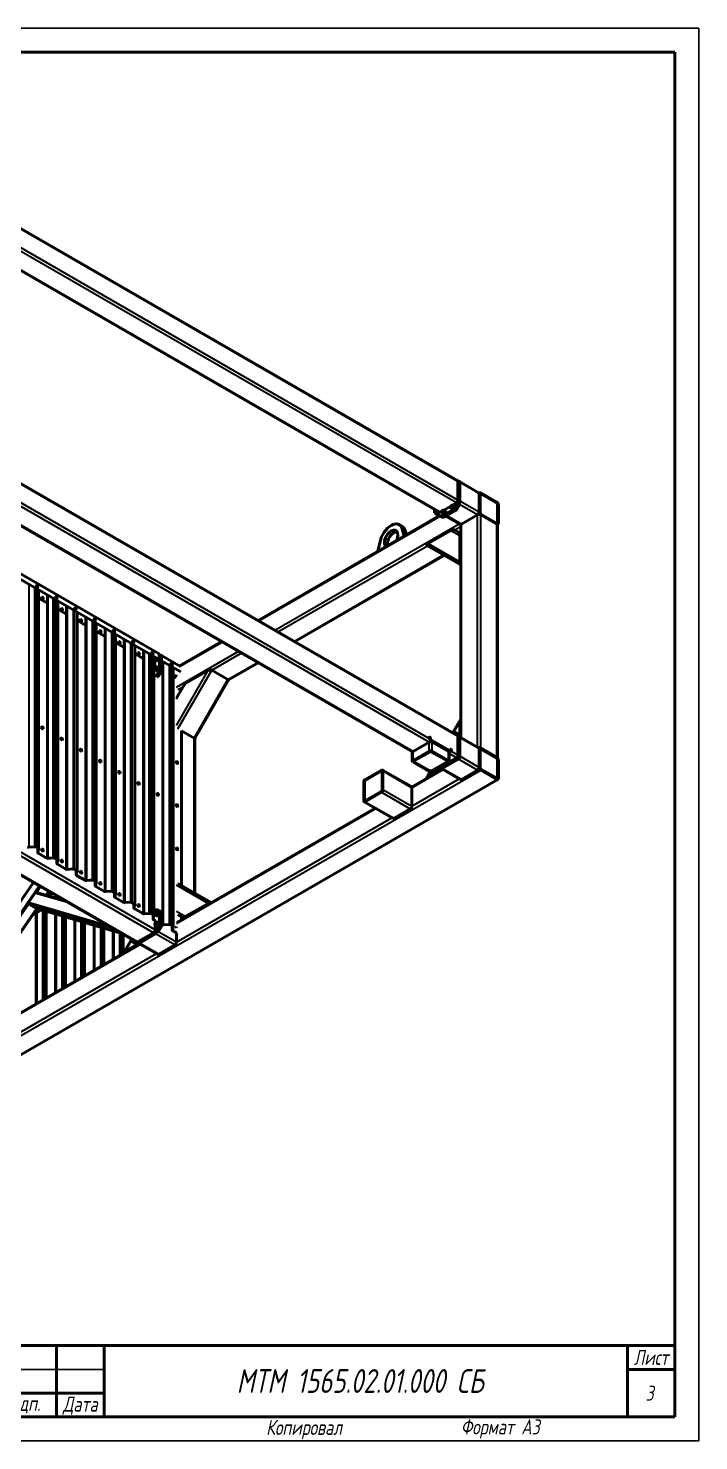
# Model space of a CAD drawing. Header units: millimetres. Extents: x 0 to 14700, y 0 to 10395.
# Drawn here: x 9768 to 14700, y 0 to 10395 of the extents above; entities that cross this region are included whole.
import ezdxf
from ezdxf.enums import TextEntityAlignment as Align

# ---------------------------------------------------------------- set-up
doc = ezdxf.new("R2010")
doc.units = ezdxf.units.MM
doc.header["$LTSCALE"] = 35
for name, color, linetype, lineweight in [('Видимые тонкие (ГОСТ)', 7, 'Continuous', 35), ('Видимый контур (ГОСТ)', 7, 'Continuous', 50), ('Заголовок (ГОСТ)', 7, 'Continuous', 50), ('Кромка (ГОСТ)', 7, 'Continuous', 50)]:
    doc.layers.add(name, color=color, linetype=linetype, lineweight=lineweight)
doc.styles.add('Альтернативный текст (ГОСТ)', font='arial.ttf', dxfattribs={"width": 0.8})
doc.styles.add('Стиль текста110', font='GOST Common Italic.ttf', dxfattribs={"width": 0.8})
doc.styles.add('Стиль текста112', font='GOST Common Italic.ttf', dxfattribs={"width": 0.8})
doc.styles.add('Стиль текста137', font='GOST Common Italic.ttf', dxfattribs={"width": 0.7})
doc.styles.add('Стиль текста139', font='GOST Common Italic.ttf', dxfattribs={"width": 0.7})

# ---------------------------------------------------------------- blocks, each defined once
blk = doc.blocks.new('Основные надписи ГОСТ - Форма 2A')
at = {"layer": 'Заголовок (ГОСТ)'}
for p, q in [((25, 144.9), (25, 159.9)), ((25, 159.9), (210, 159.9)), ((32, 159.9), (32, 145)), ((42, 159.9), (42, 145)), ((65, 160), (65, 145)), ((80, 159.9), (80, 145)), ((90, 159.9), (90, 145)), ((200, 159.9), (200, 145)), ((210, 144.9), (210, 159.9)), ((200, 154.9), (210, 154.9)), ((25, 149.9), (90, 149.9))]:
    blk.add_line(p, q, dxfattribs=at)
at = {"layer": 'Заголовок (ГОСТ)', "linetype": 'Continuous', "lineweight": 25}
blk.add_line((25, 154.9), (90, 154.9), dxfattribs=at)
at = {"layer": 'Заголовок (ГОСТ)', "char_height": 3.17, "style": 'Альтернативный текст (ГОСТ)'}
for s, insert, width, attachment_point in [('\\fGOST Common|b0|i1;{\\H3.1700;Лист}', (204.99, 157.4), 9.9449, 5), ('\\fGOST Common|b0|i1;{\\H3.1700;Лист}', (37.05, 147.45), 9.6962, 5), ('\\fGOST Common|b0|i1;{\\H3.1700;№ докум.}', (53.56, 146.99), 22.9748, 5), ('\\fGOST Common|b0|i1;{\\H3.1700;Подп.}', (72.53, 147.49), 14.9519, 5), ('\\fGOST Common|b0|i1;{\\H3.1700;Дата}', (85.01, 147.26), 10.0042, 5), ('\\fGOST Common|b0|i1;{\\H3.1700;Копировал}', (124.08, 144.27), 24.0178, 1)]:
    blk.add_mtext(s, dxfattribs=dict(at, insert=insert, width=width, attachment_point=attachment_point))
at = {"layer": 'Заголовок (ГОСТ)', "color": 7, "insert": (28.55, 147.41), "char_height": 3.17, "width": 6.7703, "attachment_point": 5, "style": 'Альтернативный текст (ГОСТ)'}
blk.add_mtext('\\fGOST Common|b0|i1;{\\H3.1700;Изм.}', dxfattribs=at)
at = {"layer": 'Заголовок (ГОСТ)', "style": 'Стиль текста137'}
for tag, p in [('Изм3', (28.52, 157.4)), ('Лист3', (37.01, 157.41)), ('Докум3', (53.51, 157.41)), ('Изм4', (28.51, 152.45)), ('Лист4', (37.01, 152.46)), ('Докум4', (53.51, 152.44))]:
    blk.add_attdef(tag, text='', height=2.89, dxfattribs=at).set_placement(p, align=Align.MIDDLE_CENTER)
at = {"layer": 'Заголовок (ГОСТ)'}
for tag, height, style, p in [('Подп3', 2.89, 'Стиль текста137', (65.01, 157.4)), ('Дата3', 2, 'Стиль текста139', (80.03, 157.4)), ('Подп4', 2.89, 'Стиль текста137', (65.01, 152.42)), ('Дата4', 2, 'Стиль текста139', (80.01, 152.45))]:
    blk.add_attdef(tag, text='', height=height, dxfattribs=dict(at, style=style)).set_placement(p, align=Align.MIDDLE_LEFT)
at = {"layer": 'Заголовок (ГОСТ)', "color": 7, "width": 0.8}
for tag, p, height, style in [('ОБОЗНАЧЕНИЕ_001', (117.87, 149.95), 5, 'Стиль текста110'), ('Номер_листа_001', (203.83, 148.31), 3.17, 'Стиль текста112')]:
    blk.add_attdef(tag, p, '', height=height, dxfattribs=dict(at, style=style))
blk = doc.blocks.new('Рамки ГОСТ_ граница 297x420')
at = {"layer": 'Кромка (ГОСТ)', "lineweight": 25}
for p, q in [((0, 297), (420, 297)), ((420, 297), (420, 0)), ((420, 0), (0, 0))]:
    blk.add_line(p, q, dxfattribs=at)
at = {"layer": 'Кромка (ГОСТ)'}
for p, q in [((415, 292), (20, 292)), ((415, 5), (415, 292)), ((20, 5), (415, 5))]:
    blk.add_line(p, q, dxfattribs=at)
at = {"layer": 'Кромка (ГОСТ)', "insert": (370, 4.5), "char_height": 3.17, "attachment_point": 1, "style": 'Альтернативный текст (ГОСТ)'}
blk.add_mtext('\\A1;\\fGOST Common|b0|i1;{\\H3.1700;Формат A3}', dxfattribs=at)

msp = doc.modelspace()

# ---------------------------------------------------------------- linework, layer by layer
at = {"layer": 'Видимые тонкие (ГОСТ)'}
for p, q in [((12929, 7060), (8361, 9697)), ((12917, 6903), (8357, 9536)), ((12929, 6923), (8361, 9560)), ((12799, 6834), (8263, 9453)), ((12929, 5182), (8361, 7819)), ((12929, 5045), (8361, 7682)), ((12717, 5141), (8555, 7544)), ((12598, 5072), (8488, 7445)), ((13084, 6970), (12943, 7052)), ((13090, 6967), (13096, 6970)), ((13073, 6813), (12939, 6890)), ((13084, 6833), (12943, 6914)), ((13213, 6901), (13214, 6901)), ((13219, 6891), (13220, 6892)), ((11463, 6034), (12799, 6805)), ((12954, 6745), (12845, 6808)), ((13073, 5104), (13073, 6813)), ((13096, 5099), (13096, 6813)), ((11581, 5965), (12938, 6748)), ((12540, 6700), (12519, 6712)), ((12877, 6700), (12943, 6662)), ((12904, 6703), (12949, 6729)), ((12954, 5173), (12954, 6745)), ((13214, 6751), (13220, 6754)), ((13214, 5030), (13214, 6745)), ((10731, 5789), (9317, 6606)), ((11604, 5952), (12704, 6587)), ((12709, 6603), (12943, 6468)), ((12949, 6591), (12949, 6592)), ((11723, 5883), (12823, 6519)), ((12949, 6465), (12949, 6464)), ((10690, 3739), (6122, 6376)), ((10701, 3759), (6141, 6392)), ((10571, 3671), (6003, 6308)), ((9771, 6303), (9771, 4368)), ((9814, 6278), (9814, 4372)), ((9823, 6273), (9823, 4370)), ((9841, 6263), (9841, 4360)), ((9904, 6227), (9904, 4288)), ((9912, 6222), (9912, 4287)), ((9956, 6197), (9956, 4290)), ((9965, 6192), (9965, 4288)), ((9982, 6181), (9982, 4278)), ((10045, 6145), (10045, 4207)), ((10054, 6140), (10054, 4205)), ((10097, 6115), (10097, 4208)), ((10106, 6110), (10106, 4207)), ((10124, 6100), (10124, 4196)), ((10187, 6063), (10187, 4125)), ((10195, 6058), (10195, 4123)), ((10238, 6034), (10238, 4127)), ((10247, 6028), (10247, 4125)), ((10265, 6018), (10265, 4115)), ((10328, 5982), (10328, 4043)), ((10337, 5977), (10337, 4042)), ((10380, 5952), (10380, 4045)), ((10389, 5947), (10389, 4043)), ((10407, 5936), (10407, 4033)), ((10469, 5900), (10469, 3962)), ((10478, 5895), (10478, 3960)), ((10521, 5870), (10521, 3964)), ((10530, 5865), (10530, 3962)), ((10548, 5855), (10548, 3952)), ((10886, 5701), (11193, 5878)), ((10611, 5818), (10611, 3880)), ((10620, 5813), (10620, 3878)), ((10663, 5789), (10663, 3882)), ((10672, 5783), (10672, 3880)), ((10689, 5773), (10689, 3870)), ((10748, 5778), (10747, 5779)), ((10889, 5698), (10749, 5779)), ((10752, 5737), (10752, 3798)), ((10761, 5732), (10761, 3797)), ((10857, 5547), (11312, 5809)), ((11118, 5672), (11334, 5796)), ((11237, 5603), (11453, 5728)), ((10804, 5707), (10804, 3800)), ((10813, 5702), (10813, 3798)), ((10831, 5691), (10831, 3788)), ((10857, 5264), (11091, 5669)), ((10869, 5239), (11118, 5672)), ((10857, 5458), (10923, 5572)), ((10869, 5528), (10906, 5549)), ((10987, 5170), (11237, 5603)), ((12943, 5294), (12896, 5213)), ((12949, 5288), (12949, 5287)), ((10987, 4033), (10987, 5170)), ((12717, 5076), (12717, 5141)), ((12739, 5076), (12739, 5141)), ((13084, 5092), (12943, 5174)), ((12598, 5007), (12598, 5072)), ((12603, 4997), (12603, 5004)), ((12852, 4997), (12852, 5004)), ((12858, 5007), (12858, 5072)), ((12917, 5025), (12863, 5057)), ((13073, 4935), (12932, 5017)), ((13084, 4955), (12943, 5037)), ((13090, 5089), (13096, 5092)), ((13213, 5023), (13214, 5023)), ((13219, 5013), (13220, 5014)), ((6498, 1126), (13096, 4935)), ((12366, 4929), (12372, 4925)), ((12377, 4929), (12589, 4806)), ((12589, 4806), (12819, 4939)), ((12729, 4923), (12709, 4888)), ((12718, 4887), (12717, 4885)), ((12722, 4929), (12722, 4930)), ((12734, 4929), (12734, 4930)), ((12799, 4957), (12796, 4958)), ((12954, 4867), (12813, 4948)), ((6617, 1058), (13214, 4867)), ((12241, 4850), (12243, 4850)), ((12247, 4860), (12248, 4859)), ((12377, 4792), (12589, 4669)), ((12589, 4669), (12938, 4871)), ((13214, 4873), (13220, 4876)), ((12241, 4713), (12247, 4710)), ((12247, 4703), (12459, 4581)), ((12366, 4772), (12578, 4650)), ((10857, 3806), (12324, 4653)), ((10857, 3669), (12443, 4585)), ((9837, 4361), (9837, 4330)), ((9841, 4342), (9841, 4325)), ((9843, 4356), (9843, 4355)), ((9964, 4288), (9964, 4288)), ((9979, 4279), (9979, 4248)), ((9982, 4278), (9982, 4278)), ((9984, 4274), (9984, 4272)), ((9982, 4260), (9982, 4243)), ((10120, 4198), (10120, 4166)), ((10124, 4179), (10124, 4161)), ((10126, 4193), (10126, 4191)), ((9806, 4107), (8900, 2796)), ((9847, 4083), (8941, 2773)), ((9859, 4076), (9830, 4035)), ((10261, 4116), (10261, 4085)), ((10265, 4097), (10265, 4080)), ((10267, 4111), (10267, 4110)), ((11091, 3954), (10857, 4089)), ((10349, 3793), (9770, 3962)), ((10063, 3959), (9817, 4030)), ((9916, 4044), (9896, 4016)), ((9939, 4030), (9908, 4012)), ((9949, 4024), (9922, 4008)), ((10007, 3991), (9998, 3986)), ((10018, 3980), (10018, 3985)), ((10026, 3978), (10026, 3980)), ((10403, 4035), (10403, 4003)), ((10406, 4015), (10406, 3998)), ((10409, 4030), (10409, 4028)), ((10544, 3953), (10544, 3922)), ((11098, 3950), (11097, 3951)), ((9771, 3950), (8953, 2766)), ((9828, 3917), (9023, 2753)), ((10392, 3769), (9771, 3950)), ((9861, 3907), (9803, 3874)), ((9824, 3215), (9824, 3882)), ((10448, 3736), (9828, 3917)), ((9833, 3220), (9833, 3887)), ((9876, 3245), (9876, 3903)), ((9885, 3250), (9885, 3900)), ((9902, 3260), (9902, 3895)), ((9965, 3297), (9965, 3877)), ((9975, 3302), (9975, 3874)), ((10018, 3327), (10018, 3862)), ((10026, 3332), (10026, 3859)), ((10044, 3342), (10044, 3854)), ((10548, 3934), (10548, 3916)), ((10550, 3948), (10550, 3946)), ((10671, 3880), (10671, 3880)), ((10686, 3871), (10686, 3840)), ((10689, 3870), (10689, 3869)), ((10689, 3852), (10689, 3835)), ((10691, 3866), (10691, 3864)), ((10923, 3857), (10857, 3895)), ((10987, 3887), (10987, 3888)), ((10107, 3378), (10107, 3836)), ((10116, 3384), (10116, 3833)), ((10158, 3408), (10158, 3820)), ((10167, 3413), (10167, 3818)), ((10186, 3424), (10186, 3813)), ((10249, 3460), (10249, 3794)), ((10258, 3466), (10258, 3791)), ((10301, 3491), (10301, 3779)), ((10309, 3495), (10309, 3776)), ((10327, 3506), (10327, 3771)), ((10390, 3542), (10390, 3753)), ((10399, 3547), (10399, 3750)), ((10857, 3669), (10723, 3746)), ((10827, 3790), (10827, 3758)), ((10831, 3770), (10831, 3753)), ((10833, 3785), (10833, 3783)), ((6628, 1365), (10592, 3653)), ((10442, 3572), (10442, 3738)), ((10451, 3577), (10451, 3735)), ((10468, 3587), (10468, 3724)), ((10528, 3683), (10481, 3602)), ((10727, 3581), (10585, 3662)), ((10846, 3649), (10704, 3731)), ((6628, 1228), (10711, 3585)), ((10490, 3601), (10489, 3599))]:
    msp.add_line(p, q, dxfattribs=at)
at = {"layer": 'Видимый контур (ГОСТ)'}
for p, q in [((12925, 7067), (8357, 9704)), ((12791, 6834), (8258, 9451)), ((12925, 5189), (8357, 7826)), ((12594, 5069), (8483, 7442)), ((12928, 7065), (12927, 7066)), ((12928, 7065), (12928, 7064)), ((12937, 7060), (12929, 7054)), ((12937, 7060), (12929, 7055)), ((12929, 6923), (12929, 7060)), ((12932, 7058), (12929, 7057)), ((12937, 6889), (12937, 7060)), ((12937, 7060), (12939, 7059)), ((12939, 7059), (12939, 6887)), ((13081, 6977), (12940, 7059)), ((12943, 6914), (12943, 7052)), ((13083, 6975), (13088, 6977)), ((13084, 6970), (13084, 6833)), ((13084, 6833), (13084, 6970)), ((13090, 6830), (13090, 6967)), ((13098, 6968), (13091, 6964)), ((13214, 6908), (13096, 6977)), ((13096, 6970), (13214, 6901)), ((13212, 6902), (13098, 6968)), ((12824, 6849), (12876, 6879)), ((12875, 6874), (12875, 6873)), ((12875, 6864), (12881, 6860)), ((12878, 6868), (12876, 6869)), ((12879, 6882), (12880, 6883)), ((12883, 6863), (12890, 6859)), ((12886, 6882), (12884, 6883)), ((12888, 6886), (12917, 6903)), ((12892, 6885), (12898, 6881)), ((12892, 6874), (12898, 6870)), ((12900, 6880), (12899, 6880)), ((12904, 6859), (12925, 6895)), ((12928, 6894), (12907, 6857)), ((12915, 6852), (12937, 6889)), ((12939, 6887), (12918, 6850)), ((12925, 6895), (12925, 6911)), ((12928, 6894), (12925, 6895)), ((12937, 6889), (12926, 6891)), ((12928, 6917), (12928, 6894)), ((12937, 6889), (12939, 6887)), ((13090, 6963), (13091, 6964)), ((13091, 6964), (13091, 6832)), ((13219, 6890), (13212, 6902)), ((13219, 6757), (13219, 6890)), ((13220, 6892), (13220, 6754)), ((13226, 6751), (13226, 6888)), ((11458, 6036), (12794, 6808)), ((12755, 6854), (12755, 6830)), ((12755, 6830), (12805, 6801)), ((12799, 6834), (12812, 6842)), ((12805, 6801), (12904, 6859)), ((12808, 6800), (12805, 6801)), ((12907, 6857), (12808, 6800)), ((12808, 6800), (12817, 6795)), ((12811, 6837), (12811, 6836)), ((12811, 6827), (12818, 6823)), ((12814, 6832), (12813, 6833)), ((12817, 6795), (12815, 6804)), ((12816, 6846), (12817, 6846)), ((12817, 6795), (12915, 6852)), ((12817, 6795), (12819, 6793)), ((12918, 6850), (12819, 6793)), ((12820, 6827), (12826, 6823)), ((12822, 6846), (12821, 6847)), ((12823, 6821), (12821, 6822)), ((12828, 6848), (12835, 6845)), ((12828, 6837), (12835, 6833)), ((12836, 6843), (12835, 6844)), ((12946, 6744), (12840, 6805)), ((12845, 6808), (12845, 6808)), ((12855, 6813), (12854, 6814)), ((12887, 6858), (12885, 6859)), ((12907, 6857), (12904, 6859)), ((12915, 6852), (12908, 6860)), ((12909, 6844), (12908, 6845)), ((12915, 6852), (12918, 6850)), ((12918, 6850), (12918, 6850)), ((12954, 6745), (13073, 6813)), ((12954, 6745), (13073, 6813)), ((13090, 6831), (13091, 6832)), ((13091, 6832), (13098, 6819)), ((13214, 6751), (13096, 6820)), ((13096, 6813), (13214, 6745)), ((13096, 6813), (13214, 6745)), ((13097, 6819), (13098, 6819)), ((13098, 6819), (13212, 6753)), ((13212, 6753), (13219, 6757)), ((12518, 6730), (12497, 6742)), ((12534, 6658), (12519, 6712)), ((12540, 6700), (12550, 6667)), ((12877, 6700), (12709, 6603)), ((12904, 6703), (12949, 6677)), ((12943, 6468), (12943, 6662)), ((12949, 5175), (12949, 6738)), ((12949, 6659), (12949, 6465)), ((13212, 6753), (13212, 6753)), ((13218, 6741), (13222, 6744)), ((13219, 5026), (13219, 6738)), ((10731, 5790), (9317, 6607)), ((10731, 5749), (9317, 6566)), ((10731, 5749), (9317, 6566)), ((12356, 6617), (12340, 6546)), ((12704, 6587), (12949, 6446)), ((12949, 6586), (12949, 6586)), ((12949, 6585), (12949, 6585)), ((11728, 5881), (12828, 6516)), ((10563, 3670), (5995, 6307)), ((9844, 6261), (9844, 4355)), ((9904, 6166), (9844, 6201)), ((9953, 6198), (9953, 4290)), ((9985, 6180), (9985, 4274)), ((10045, 6085), (9985, 6119)), ((10127, 6098), (10127, 4192)), ((10187, 6003), (10127, 6038)), ((10268, 6016), (10268, 4110)), ((10328, 5921), (10268, 5956)), ((10410, 5935), (10410, 4029)), ((10469, 5840), (10410, 5874)), ((10551, 5853), (10551, 3947)), ((10881, 5703), (11188, 5881)), ((10611, 5758), (10551, 5793)), ((10660, 5790), (10660, 3882)), ((10692, 5771), (10692, 3866)), ((10700, 5757), (10700, 5767)), ((10700, 5758), (10700, 5757)), ((10700, 5707), (10700, 5750)), ((10700, 5748), (10707, 5744)), ((10704, 5752), (10702, 5753)), ((10709, 5747), (10715, 5743)), ((10713, 5741), (10710, 5743)), ((10731, 5749), (10731, 5789)), ((10733, 5777), (10731, 5778)), ((10731, 5749), (10731, 5749)), ((10736, 5775), (10733, 5777)), ((10733, 5671), (10733, 5777)), ((10745, 5770), (10736, 5775)), ((10736, 5775), (10736, 5669)), ((10745, 5770), (10736, 5767)), ((10747, 5780), (10737, 5774)), ((10738, 5774), (10747, 5779)), ((10745, 5770), (10747, 5769)), ((10745, 5664), (10745, 5770)), ((10747, 5769), (10747, 5662)), ((10748, 5747), (10747, 5747)), ((10888, 5699), (10748, 5780)), ((10748, 5778), (10748, 5739)), ((10748, 5739), (10749, 5739)), ((10889, 5658), (10748, 5739)), ((10749, 5739), (10749, 5779)), ((10889, 5658), (10749, 5739)), ((11240, 5599), (11458, 5725)), ((10700, 5707), (10692, 5711)), ((10700, 5684), (10700, 5683)), ((10700, 5674), (10707, 5670)), ((10704, 5678), (10702, 5679)), ((10702, 5628), (10712, 5634)), ((10715, 5632), (10704, 5626)), ((10705, 5692), (10706, 5693)), ((10709, 5673), (10715, 5669)), ((10712, 5692), (10710, 5693)), ((10713, 5668), (10710, 5669)), ((10712, 5634), (10733, 5671)), ((10715, 5632), (10712, 5634)), ((10713, 5621), (10723, 5627)), ((10736, 5669), (10715, 5632)), ((10716, 5636), (10723, 5627)), ((10726, 5626), (10716, 5620)), ((10717, 5695), (10724, 5691)), ((10717, 5684), (10724, 5680)), ((10723, 5627), (10745, 5664)), ((10723, 5627), (10726, 5626)), ((10725, 5690), (10724, 5690)), ((10747, 5662), (10726, 5626)), ((10736, 5669), (10733, 5671)), ((10745, 5664), (10734, 5666)), ((10745, 5664), (10747, 5662)), ((10752, 5676), (10747, 5679)), ((10749, 5673), (10747, 5674)), ((10834, 5690), (10834, 3784)), ((10857, 5616), (10834, 5629)), ((11091, 5669), (10923, 5572)), ((11118, 5672), (11237, 5603)), ((10859, 5468), (10916, 5565)), ((10996, 5172), (11239, 5594)), ((12945, 5303), (12892, 5211)), ((10894, 5225), (10894, 4087)), ((10894, 5224), (10987, 5170)), ((12892, 5211), (12898, 5208)), ((12904, 5217), (12893, 5211)), ((12900, 5206), (12899, 5207)), ((12925, 5205), (12904, 5217)), ((12928, 5204), (12925, 5205)), ((12925, 5189), (12925, 5205)), ((12928, 5204), (12928, 5186)), ((12937, 5198), (12928, 5204)), ((12937, 5198), (12928, 5195)), ((12937, 5027), (12937, 5198)), ((12937, 5198), (12939, 5197)), ((12943, 5179), (12943, 5294)), ((12949, 5290), (12949, 5176)), ((10992, 4030), (10992, 5169)), ((12598, 5072), (12717, 5141)), ((12739, 5141), (12858, 5072)), ((12929, 5045), (12929, 5182)), ((12939, 5197), (12939, 5026)), ((13081, 5099), (12940, 5181)), ((12943, 5037), (12943, 5174)), ((13083, 5097), (13088, 5099)), ((13214, 5030), (13096, 5099)), ((13096, 5099), (13214, 5030)), ((12593, 5001), (12593, 5066)), ((12598, 5007), (12717, 5076)), ((12717, 4925), (12598, 4994)), ((12722, 5072), (12603, 5004)), ((12603, 4997), (12722, 4929)), ((12721, 5071), (12606, 5005)), ((12606, 5006), (12606, 5005)), ((12606, 5005), (12606, 4997)), ((12606, 4997), (12721, 4930)), ((12721, 5072), (12721, 5071)), ((12735, 5071), (12721, 5071)), ((12852, 5004), (12734, 5072)), ((12734, 4929), (12852, 4997)), ((12735, 5072), (12735, 5071)), ((12850, 5005), (12735, 5071)), ((12735, 4930), (12850, 4997)), ((12739, 5076), (12858, 5007)), ((12858, 4994), (12739, 4925)), ((12788, 4941), (12937, 5027)), ((12939, 5026), (12791, 4940)), ((12799, 4957), (12917, 5025)), ((12813, 4948), (12932, 5017)), ((12850, 5006), (12850, 5005)), ((12850, 4997), (12850, 5005)), ((12863, 5001), (12863, 5066)), ((12928, 5032), (12922, 5029)), ((12928, 5032), (12925, 5034)), ((12928, 5039), (12928, 5032)), ((12937, 5027), (12928, 5032)), ((12937, 5027), (12939, 5026)), ((13084, 5092), (13084, 4955)), ((13084, 4955), (13084, 5092)), ((13090, 4952), (13090, 5089)), ((13090, 5086), (13091, 5086)), ((13098, 5090), (13091, 5086)), ((13091, 5086), (13091, 4954)), ((13096, 5092), (13214, 5023)), ((13212, 5024), (13098, 5090)), ((13219, 5012), (13212, 5024)), ((13219, 4879), (13219, 5012)), ((13220, 5014), (13220, 4876)), ((13226, 4873), (13226, 5010)), ((12247, 4867), (12366, 4935)), ((12366, 4929), (12247, 4860)), ((12364, 4927), (12249, 4861)), ((12371, 4923), (12364, 4927)), ((12372, 4922), (12371, 4923)), ((12371, 4790), (12371, 4923)), ((12372, 4788), (12372, 4925)), ((12374, 4936), (12586, 4814)), ((12377, 4929), (12377, 4792)), ((12588, 4811), (12815, 4942)), ((12725, 4923), (12702, 4882)), ((12709, 4888), (12808, 4946)), ((12814, 4942), (12715, 4885)), ((12721, 4930), (12735, 4930)), ((12779, 4946), (12777, 4948)), ((12794, 4955), (12779, 4946)), ((12779, 4946), (12788, 4941)), ((12788, 4941), (12787, 4951)), ((12788, 4941), (12791, 4940)), ((12946, 4866), (12805, 4948)), ((12954, 4867), (13073, 4935)), ((13090, 4953), (13091, 4954)), ((13091, 4954), (13098, 4941)), ((13214, 4873), (13096, 4942)), ((13096, 4935), (13214, 4867)), ((13097, 4941), (13098, 4941)), ((13098, 4941), (13212, 4875)), ((6625, 1057), (13222, 4866)), ((12236, 4710), (12236, 4847)), ((12241, 4850), (12241, 4713)), ((12249, 4861), (12242, 4848)), ((12242, 4848), (12242, 4716)), ((12364, 4778), (12371, 4790)), ((12372, 4790), (12371, 4790)), ((12589, 4806), (12589, 4669)), ((13212, 4875), (13219, 4879)), ((13212, 4875), (13212, 4875)), ((12239, 4703), (12451, 4580)), ((12242, 4716), (12249, 4712)), ((12247, 4710), (12366, 4779)), ((12366, 4772), (12247, 4703)), ((12249, 4712), (12364, 4778)), ((12250, 4712), (12249, 4712)), ((12364, 4778), (12364, 4778)), ((10861, 3814), (12320, 4656)), ((12578, 4650), (12459, 4581)), ((9814, 4372), (9771, 4368)), ((9771, 4368), (9814, 4371)), ((9823, 4370), (9840, 4360)), ((9841, 4360), (9823, 4370)), ((9837, 4361), (9837, 4329)), ((9843, 4355), (9837, 4330)), ((9838, 4330), (9844, 4355)), ((9840, 4324), (9903, 4288)), ((9904, 4288), (9841, 4325)), ((9955, 4290), (9912, 4287)), ((9912, 4286), (9955, 4289)), ((9953, 4290), (9956, 4290)), ((9953, 4290), (9953, 4290)), ((9956, 4290), (9953, 4290)), ((9963, 4288), (9981, 4277)), ((9964, 4288), (9982, 4278)), ((9982, 4278), (9964, 4288)), ((9982, 4278), (9965, 4288)), ((9979, 4279), (9979, 4247)), ((9985, 4273), (9979, 4248)), ((9979, 4248), (9985, 4273)), ((9984, 4275), (9984, 4271)), ((9984, 4272), (9984, 4271)), ((9984, 4271), (9985, 4272)), ((9984, 4271), (9984, 4271)), ((9982, 4243), (10045, 4206)), ((10045, 4207), (9982, 4243)), ((10054, 4205), (10097, 4208)), ((10097, 4208), (10054, 4205)), ((10105, 4206), (10123, 4196)), ((10124, 4196), (10106, 4207)), ((10120, 4198), (10120, 4166)), ((10126, 4191), (10120, 4166)), ((10121, 4166), (10127, 4191)), ((10123, 4161), (10186, 4125)), ((10187, 4125), (10124, 4161)), ((9805, 4108), (8899, 2797)), ((10238, 4127), (10195, 4123)), ((10195, 4123), (10238, 4126)), ((10247, 4125), (10265, 4115)), ((10265, 4115), (10247, 4125)), ((10261, 4116), (10261, 4084)), ((10267, 4110), (10261, 4085)), ((10262, 4085), (10268, 4110)), ((10328, 4043), (10265, 4080)), ((10265, 4079), (10328, 4043)), ((11114, 3960), (10869, 4101)), ((9817, 4030), (9770, 3962)), ((10033, 3976), (9829, 4035)), ((9919, 4042), (9900, 4014)), ((9976, 4009), (9957, 3998)), ((9962, 3997), (9980, 4007)), ((10002, 3985), (10010, 3989)), ((10337, 4041), (10380, 4045)), ((10380, 4045), (10337, 4042)), ((10388, 4043), (10406, 4033)), ((10407, 4033), (10389, 4043)), ((10403, 4035), (10403, 4002)), ((10409, 4028), (10403, 4003)), ((10404, 4003), (10410, 4028)), ((10406, 3998), (10469, 3961)), ((10469, 3962), (10406, 3998)), ((10521, 3964), (10478, 3960)), ((10478, 3960), (10521, 3963)), ((10548, 3952), (10530, 3962)), ((10530, 3961), (10547, 3951)), ((10544, 3953), (10544, 3921)), ((10923, 3857), (11091, 3954)), ((11097, 3951), (10929, 3854)), ((9832, 3916), (9032, 2758)), ((9771, 3950), (9828, 3917)), ((9799, 3867), (9866, 3906)), ((10449, 3736), (9830, 3916)), ((9899, 3258), (9899, 3896)), ((10041, 3340), (10041, 3855)), ((10550, 3946), (10544, 3922)), ((10545, 3921), (10551, 3946)), ((10547, 3916), (10610, 3880)), ((10611, 3880), (10548, 3916)), ((10662, 3881), (10620, 3878)), ((10620, 3878), (10662, 3881)), ((10663, 3882), (10660, 3882)), ((10660, 3882), (10660, 3881)), ((10660, 3881), (10663, 3881)), ((10670, 3879), (10688, 3869)), ((10689, 3869), (10671, 3880)), ((10671, 3880), (10689, 3870)), ((10689, 3870), (10672, 3880)), ((10686, 3871), (10686, 3839)), ((10686, 3840), (10692, 3865)), ((10692, 3865), (10686, 3840)), ((10691, 3867), (10691, 3863)), ((10691, 3863), (10692, 3864)), ((10691, 3864), (10691, 3863)), ((10691, 3863), (10691, 3863)), ((10700, 3880), (10700, 3879)), ((10700, 3870), (10707, 3866)), ((10712, 3911), (10702, 3905)), ((10704, 3874), (10702, 3875)), ((10705, 3888), (10706, 3888)), ((10709, 3869), (10715, 3865)), ((10712, 3888), (10710, 3889)), ((10713, 3863), (10710, 3865)), ((10733, 3899), (10712, 3911)), ((10717, 3891), (10724, 3887)), ((10717, 3879), (10724, 3876)), ((10725, 3885), (10724, 3886)), ((10736, 3897), (10733, 3899)), ((10733, 3793), (10733, 3899)), ((10745, 3892), (10736, 3897)), ((10736, 3897), (10736, 3791)), ((10745, 3892), (10736, 3889)), ((10745, 3892), (10747, 3891)), ((10745, 3786), (10745, 3892)), ((10747, 3891), (10747, 3784)), ((10749, 3868), (10747, 3869)), ((10914, 3844), (10869, 3870)), ((10894, 3856), (10894, 3833)), ((10992, 3889), (10992, 3890)), ((10993, 3891), (10993, 3890)), ((10182, 3422), (10182, 3813)), ((10324, 3504), (10324, 3772)), ((10561, 3655), (10723, 3749)), ((10726, 3748), (10563, 3654)), ((10702, 3828), (10689, 3835)), ((10689, 3835), (10701, 3827)), ((10715, 3754), (10694, 3743)), ((10698, 3748), (10712, 3756)), ((10700, 3806), (10700, 3805)), ((10700, 3796), (10707, 3792)), ((10701, 3810), (10701, 3827)), ((10701, 3759), (10701, 3796)), ((10704, 3800), (10702, 3801)), ((10705, 3814), (10706, 3815)), ((10709, 3795), (10715, 3791)), ((10712, 3814), (10710, 3815)), ((10713, 3790), (10710, 3791)), ((10712, 3756), (10733, 3793)), ((10715, 3754), (10712, 3756)), ((10736, 3791), (10715, 3754)), ((10716, 3758), (10723, 3749)), ((10717, 3817), (10724, 3813)), ((10717, 3806), (10724, 3802)), ((10723, 3749), (10745, 3786)), ((10723, 3749), (10726, 3748)), ((10725, 3812), (10724, 3812)), ((10747, 3784), (10726, 3748)), ((10736, 3791), (10733, 3793)), ((10745, 3786), (10734, 3788)), ((10745, 3786), (10747, 3784)), ((10752, 3798), (10747, 3801)), ((10747, 3801), (10752, 3798)), ((10749, 3795), (10747, 3796)), ((10804, 3800), (10761, 3797)), ((10761, 3796), (10804, 3800)), ((10831, 3788), (10813, 3798)), ((10813, 3798), (10830, 3788)), ((10827, 3790), (10827, 3757)), ((10833, 3783), (10827, 3758)), ((10828, 3758), (10834, 3783)), ((10830, 3753), (10857, 3737)), ((10857, 3738), (10831, 3753)), ((6627, 1370), (10587, 3656)), ((10465, 3585), (10465, 3726)), ((10528, 3689), (10474, 3596)), ((10481, 3602), (10581, 3660)), ((10586, 3656), (10487, 3599)), ((10528, 3690), (10528, 3674)), ((10528, 3674), (10549, 3662)), ((10549, 3662), (10563, 3670)), ((10552, 3660), (10549, 3662)), ((10567, 3669), (10552, 3660)), ((10552, 3660), (10561, 3655)), ((10559, 3665), (10561, 3655)), ((10561, 3655), (10563, 3654)), ((10571, 3671), (10690, 3739)), ((10719, 3580), (10577, 3662)), ((10585, 3662), (10704, 3731)), ((10727, 3581), (10846, 3649)), ((10857, 3669), (10857, 3737))]:
    msp.add_line(p, q, dxfattribs=at)
for centre, major_axis, ratio, start_param, end_param in [((12917, 7053), (8, 13.9), 0.57735, 5.497787, 6.283185), ((12932, 7045), (8, 13.9), 0.57735, 0.379209, 0.785398), ((12932, 7045), (8, 13.9), 0.57735, 5.497787, 6.519225), ((13073, 6963), (8, 13.9), 0.57735, 5.497787, 6.283185), ((13096, 6963), (-8, 13.9), 0.57735, 5.497787, 7.068583), ((13096, 6963), (-4, 6.93), 0.57735, 5.497787, 7.068583), ((12882, 6875), (-5.4, -9.35), 0.57735, 5.248692, 10.459272), ((12880, 6876), (-4, -6.93), 0.57735, 5.497787, 10.210176), ((12882, 6875), (-4, -6.93), 0.57735, 6.280368, 9.427596), ((12891, 6870), (6.3, 11), 0.57735, 2.999996, 6.072872), ((12893, 6869), (6.3, 11), 0.57735, 3.141593, 6.283185), ((12917, 6916), (8, 13.9), 0.57735, 3.926991, 5.497787), ((12932, 6908), (8, 13.9), 0.57735, 4.685032, 5.497787), ((13214, 6895), (-8, 13.9), 0.57735, 3.926991, 5.497787), ((13214, 6895), (4, -6.93), 0.57735, 0.785398, 2.356194), ((12437, 6638), (60, 104), 0.57735, 5.772195, 8.364972), ((12799, 6848), (-8, -13.9), 0.57735, 0, 0.785398), ((12818, 6839), (-5.4, -9.35), 0.57735, 5.248692, 10.459272), ((12817, 6840), (-4, -6.93), 0.57735, 5.497787, 10.210176), ((12818, 6839), (-4, -6.93), 0.57735, 6.280368, 9.427596), ((12827, 6833), (6.3, 11), 0.57735, 2.999996, 6.072872), ((12830, 6832), (6.3, 11), 0.57735, 3.141593, 6.283185), ((13073, 6826), (8, 13.9), 0.57735, 3.926991, 5.497787), ((13084, 6807), (16, 0), 0.57735, 0.785398, 2.356194), ((13096, 6826), (8, -13.9), 0.57735, 3.926991, 5.497787), ((13096, 6826), (-4, 6.93), 0.57735, 0.785398, 2.356194), ((12437, 6638), (-35, -60.6), 0.57735, 1.669617, 6.184365), ((12458, 6626), (35, 60.6), 0.57735, 0.307887, 2.562988), ((12458, 6626), (60, 104), 0.57735, 5.772195, 6.283185), ((12888, 6693), (-19.4, -5.2), 0.517638, 3.619251, 5.190047), ((12954, 6655), (5.2, -19.4), 0.517638, 3.091013, 4.234731), ((12954, 6758), (-8, -13.9), 0.57735, 0, 0.785398), ((12965, 6738), (-16, 0), 0.57735, 5.497787, 6.283185), ((12954, 6655), (2.6, -9.71), 0.517638, 3.640228, 4.234731), ((13214, 6758), (4, -6.93), 0.57735, 5.497787, 7.068583), ((13214, 6758), (8, -13.9), 0.57735, 5.497787, 7.068583), ((13203, 6738), (16, 0), 0.57735, 0, 0.785398), ((12720, 6596), (19.4, 5.2), 0.517638, 2.048455, 3.619251), ((12954, 6461), (-5.2, 19.4), 0.517638, 1.093138, 2.236856), ((12954, 6461), (-2.6, 9.71), 0.517638, 1.093138, 1.687641), ((10708, 5759), (-5.4, -9.35), 0.57735, 5.248692, 8.16678), ((10705, 5760), (-3.33, -5.77), 0.57735, 4.19051, 8.375861), ((10706, 5760), (-4, -6.93), 0.57735, 5.497787, 8.282392), ((10708, 5759), (-4, -6.93), 0.57735, 6.280368, 8.28239), ((10717, 5753), (-6.3, -11), 0.57735, 6.141589, 8.119821), ((10719, 5752), (-6.3, -11), 0.57735, 0, 1.836636), ((10730, 5789), (0.85, 1.47), 0.57735, 5.497787, 6.283185), ((10747, 5778), (1.35, 2.34), 0.57735, 5.497787, 7.068583), ((10747, 5778), (1, 1.73), 0.57735, 5.497787, 7.068583), ((10708, 5685), (-5.4, -9.35), 0.57735, 5.248692, 10.459272), ((10706, 5686), (-4, -6.93), 0.57735, 5.497787, 10.210176), ((10708, 5685), (-4, -6.93), 0.57735, 6.280368, 9.427596), ((10717, 5680), (6.3, 11), 0.57735, 2.999996, 6.072872), ((10719, 5679), (6.3, 11), 0.57735, 3.141593, 6.283185), ((10862, 5629), (-4.13, 7.15), 0.57735, 0.188282, 1.382515), ((11102, 5662), (-19.4, -5.2), 0.517638, 3.619251, 5.190047), ((10934, 5565), (19.4, 5.2), 0.517638, 2.048455, 2.663934), ((11221, 5594), (-19.4, -5.2), 0.517638, 2.663934, 3.619251), ((12954, 5287), (5.2, -19.4), 0.517638, 3.091013, 4.234731), ((12891, 5196), (6.3, 11), 0.57735, 5.774813, 6.072872), ((12893, 5195), (6.3, 11), 0.57735, 5.774813, 6.283185), ((12954, 5287), (2.6, -9.71), 0.517638, 3.640228, 4.234731), ((10987, 5188), (5.2, -19.4), 0.517638, 5.805527, 6.760844), ((12715, 5169), (-4.25, 7.36), 0.57735, 3.869773, 5.555005), ((12728, 5135), (16, 0), 0.57735, 0.785398, 2.356194), ((12917, 5175), (8, 13.9), 0.57735, 5.497787, 6.283185), ((12932, 5167), (8, 13.9), 0.57735, 5.497787, 6.310543), ((13084, 5092), (16, 0), 0.57735, 0.785398, 1.929116), ((13073, 5086), (8, 13.9), 0.57735, 5.497787, 6.283185), ((13096, 5086), (-8, 13.9), 0.57735, 5.497787, 7.068583), ((13096, 5086), (-4, 6.93), 0.57735, 5.497787, 7.068583), ((12609, 5066), (-16, 0), 0.57735, 5.497787, 6.283185), ((12609, 5001), (-16, 0), 0.57735, 5.497787, 7.068583), ((12609, 5001), (-8, 0), 0.57735, 5.497787, 7.068583), ((12728, 5069), (16, 0), 0.57735, 0.785398, 2.356194), ((12728, 5069), (-8, 0), 0.57735, 3.926991, 5.497787), ((12847, 5001), (8, 0), 0.57735, 5.497787, 7.068583), ((12847, 5066), (16, 0), 0.57735, 0, 0.785398), ((12847, 5001), (16, 0), 0.57735, 5.497787, 7.068583), ((12871, 5079), (-4.25, 7.36), 0.57735, 3.869773, 5.555005), ((12917, 5038), (8, 13.9), 0.57735, 3.926991, 5.497787), ((12932, 5030), (8, 13.9), 0.57735, 3.926991, 5.497787), ((13214, 5017), (-8, 13.9), 0.57735, 3.926991, 5.497787), ((13214, 5017), (4, -6.93), 0.57735, 0.785398, 2.356194), ((12366, 4922), (8, 13.9), 0.57735, 5.497787, 7.068583), ((12366, 4922), (4, 6.93), 0.57735, 5.497787, 7.068583), ((12720, 4882), (-19.4, -5.2), 0.517638, 5.190047, 6.333765), ((12728, 4932), (-16, 0), 0.57735, 0.785398, 2.356194), ((12728, 4932), (8, 0), 0.57735, 3.926991, 5.497787), ((12799, 4970), (-8, -13.9), 0.57735, 0.062664, 0.785398), ((12813, 4961), (-8, -13.9), 0.57735, 6.255828, 7.068583), ((13073, 4948), (8, 13.9), 0.57735, 3.926991, 5.497787), ((13096, 4948), (8, -13.9), 0.57735, 3.926991, 5.497787), ((13096, 4948), (-4, 6.93), 0.57735, 0.785398, 2.356194), ((12247, 4854), (8, 13.9), 0.57735, 0.785398, 2.356194), ((12247, 4854), (-4, -6.93), 0.57735, 3.926991, 5.497787), ((12366, 4785), (-8, -13.9), 0.57735, 0.785398, 2.356194), ((12366, 4785), (4, 6.93), 0.57735, 3.926991, 5.497787), ((12578, 4800), (8, 13.9), 0.57735, 5.497787, 6.283185), ((12720, 4882), (-9.71, -2.6), 0.517638, 5.190047, 5.78455), ((12954, 4880), (-8, -13.9), 0.57735, 0, 0.785398), ((13214, 4880), (4, -6.93), 0.57735, 5.497787, 7.068583), ((13214, 4880), (8, -13.9), 0.57735, 5.497787, 7.068583), ((12247, 4716), (-8, -13.9), 0.57735, 5.497787, 7.068583), ((12247, 4716), (-4, -6.93), 0.57735, 5.497787, 7.068583), ((12459, 4594), (-8, -13.9), 0.57735, 0, 0.785398), ((12578, 4663), (-8, -13.9), 0.57735, 0.785398, 2.356194), ((9770, 4374), (11, 0), 0.57735, 3.926991, 4.850574), ((9770, 4374), (-10.3, 0), 0.57735, 0.785398, 1.708981), ((9816, 4366), (10, 0), 0.57735, 0.785398, 1.708981), ((9816, 4366), (-10.7, 0), 0.57735, 3.926991, 4.850574), ((9848, 4329), (-11, 0), 0.57735, 6.144971, 7.068583), ((9848, 4329), (-10.3, 0), 0.57735, 6.144971, 7.068583), ((9833, 4355), (10, 0), 0.57735, 6.144971, 7.068583), ((9833, 4355), (10.7, 0), 0.57735, 6.144971, 7.068583), ((9911, 4293), (11, 0), 0.57735, 3.926991, 4.838051), ((9911, 4293), (-10.3, 0), 0.57735, 0.785398, 1.696458), ((9956, 4284), (10, 0), 0.57735, 0.785398, 1.696458), ((9956, 4284), (-10.7, 0), 0.57735, 3.926991, 4.838051), ((9957, 4284), (10, 0), 0.57735, 0.785398, 1.708983), ((9957, 4284), (-10.7, 0), 0.57735, 3.926991, 4.850575), ((9974, 4273), (10, 0), 0.57735, 6.132711, 7.068583), ((9975, 4274), (10, 0), 0.57735, 6.144999, 7.068583), ((9975, 4274), (10.7, 0), 0.57735, 6.144999, 7.068583), ((9974, 4273), (10.7, 0), 0.57735, 6.132711, 7.068583), ((9990, 4247), (-11, 0), 0.57735, 6.144999, 7.068583), ((9990, 4247), (-10.3, 0), 0.57735, 6.144999, 7.068583), ((10052, 4211), (-10.3, 0), 0.57735, 0.785398, 1.708983), ((10052, 4211), (11, 0), 0.57735, 3.926991, 4.850575), ((10098, 4202), (-10.7, 0), 0.57735, 3.926991, 4.850575), ((10098, 4202), (10, 0), 0.57735, 0.785398, 1.708983), ((10131, 4166), (-11, 0), 0.57735, 6.144999, 7.068583), ((10131, 4166), (-10.3, 0), 0.57735, 6.144999, 7.068583), ((10116, 4192), (10, 0), 0.57735, 6.144999, 7.068583), ((10116, 4192), (10.7, 0), 0.57735, 6.144999, 7.068583), ((10194, 4129), (11, 0), 0.57735, 3.926991, 4.850575), ((10194, 4129), (-10.3, 0), 0.57735, 0.785398, 1.708983), ((10240, 4121), (10, 0), 0.57735, 0.785398, 1.708983), ((10240, 4121), (-10.7, 0), 0.57735, 3.926991, 4.850575), ((10272, 4084), (-11, 0), 0.57735, 6.144999, 7.068583), ((10272, 4084), (-10.3, 0), 0.57735, 6.144999, 7.068583), ((10258, 4110), (10, 0), 0.57735, 6.144999, 7.068583), ((10258, 4110), (10.7, 0), 0.57735, 6.144999, 7.068583), ((9777, 3958), (-6.96, -7.72), 0.778887, 4.876649, 6.447445), ((9824, 4026), (6.96, 7.72), 0.778887, 0.359341, 1.735056), ((10335, 4048), (11, 0), 0.57735, 3.926991, 4.850575), ((10335, 4048), (-10.3, 0), 0.57735, 0.785398, 1.708983), ((10381, 4039), (10, 0), 0.57735, 0.785398, 1.708983), ((10381, 4039), (-10.7, 0), 0.57735, 3.926991, 4.850575), ((10414, 4002), (-11, 0), 0.57735, 6.144999, 7.068583), ((10414, 4002), (-10.3, 0), 0.57735, 6.144999, 7.068583), ((10399, 4029), (10, 0), 0.57735, 6.144999, 7.068583), ((10399, 4029), (10.7, 0), 0.57735, 6.144999, 7.068583), ((10477, 3966), (-10.3, 0), 0.57735, 0.785398, 1.708982), ((10477, 3966), (11, 0), 0.57735, 3.926991, 4.850574), ((10523, 3957), (-10.7, 0), 0.57735, 3.926991, 4.850574), ((10523, 3957), (10, 0), 0.57735, 0.785398, 1.708982), ((10540, 3947), (10, 0), 0.57735, 6.144988, 7.068583), ((10540, 3947), (10.7, 0), 0.57735, 6.144988, 7.068583), ((11102, 3948), (19.4, 5.2), 0.517638, 0.904737, 2.048455), ((11102, 3948), (9.71, 2.6), 0.517638, 1.453952, 2.048455), ((9834, 3926), (-6.96, -7.72), 0.778887, 0.16426, 0.359341), ((10555, 3921), (-11, 0), 0.57735, 6.144988, 7.068583), ((10555, 3921), (-10.3, 0), 0.57735, 6.144988, 7.068583), ((10618, 3884), (11, 0), 0.57735, 3.926991, 4.838069), ((10618, 3884), (-10.3, 0), 0.57735, 0.785398, 1.696476), ((10663, 3875), (-10.7, 0), 0.57735, 3.926991, 4.838069), ((10663, 3875), (10, 0), 0.57735, 0.785398, 1.696476), ((10664, 3876), (-10.7, 0), 0.57735, 3.926991, 4.850575), ((10664, 3876), (10, 0), 0.57735, 0.785398, 1.708983), ((10681, 3865), (10, 0), 0.57735, 6.132729, 7.068583), ((10682, 3866), (10.7, 0), 0.57735, 6.144999, 7.068583), ((10682, 3866), (10, 0), 0.57735, 6.144999, 7.068583), ((10681, 3865), (10.7, 0), 0.57735, 6.132729, 7.068583), ((10708, 3881), (-5.4, -9.35), 0.57735, 5.248692, 10.459272), ((10706, 3882), (-4, -6.93), 0.57735, 5.497787, 10.210176), ((10708, 3881), (-4, -6.93), 0.57735, 6.280368, 9.427596), ((10717, 3876), (6.3, 11), 0.57735, 2.999996, 6.072872), ((10719, 3874), (6.3, 11), 0.57735, 3.141593, 6.283185), ((10934, 3851), (-19.4, -5.2), 0.517638, 5.190047, 6.333765), ((10934, 3851), (-9.71, -2.6), 0.517638, 5.190047, 5.78455), ((10697, 3839), (-11, 0), 0.57735, 6.144999, 7.068583), ((10697, 3839), (-10.3, 0), 0.57735, 6.144999, 7.068583), ((10690, 3752), (8, 13.9), 0.57735, 3.926991, 5.497787), ((10708, 3807), (-5.4, -9.35), 0.57735, 5.248692, 10.459272), ((10706, 3808), (-4, -6.93), 0.57735, 5.497787, 10.210176), ((10708, 3807), (-4, -6.93), 0.57735, 6.280368, 9.427596), ((10717, 3802), (6.3, 11), 0.57735, 2.999996, 6.072872), ((10719, 3801), (6.3, 11), 0.57735, 3.141593, 6.283185), ((10760, 3803), (-10.3, 0), 0.57735, 0.785398, 1.708983), ((10760, 3803), (11, 0), 0.57735, 3.926991, 4.850575), ((10806, 3794), (-10.7, 0), 0.57735, 3.926991, 4.850575), ((10806, 3794), (10, 0), 0.57735, 0.785398, 1.708983), ((10838, 3757), (-10.3, 0), 0.57735, 6.144999, 7.068583), ((10838, 3757), (-11, 0), 0.57735, 6.144999, 7.068583), ((10823, 3784), (10, 0), 0.57735, 6.144999, 7.068583), ((10823, 3784), (10.7, 0), 0.57735, 6.144999, 7.068583), ((10862, 3776), (-4.13, 7.15), 0.57735, 0.188282, 1.382515), ((10571, 3684), (-8, -13.9), 0.57735, 0, 0.785398), ((10585, 3675), (-8, -13.9), 0.57735, 6.255828, 7.068583), ((10704, 3744), (8, 13.9), 0.57735, 3.926991, 4.739746), ((10846, 3662), (8, 13.9), 0.57735, 3.926991, 5.497787), ((10493, 3596), (-19.4, -5.2), 0.517638, 5.190047, 6.333765), ((10493, 3596), (-9.71, -2.6), 0.517638, 5.190047, 5.78455), ((10727, 3594), (-8, -13.9), 0.57735, 0, 0.785398)]:
    msp.add_ellipse(centre, major_axis=major_axis, ratio=ratio, start_param=start_param, end_param=end_param, dxfattribs=at)
for centre, major_axis in [((12879, 6877), (-3.33, -5.77)), ((12816, 6840), (-3.33, -5.77)), ((9832, 6285), (4.13, -7.15)), ((9872, 6201), (-4.13, 7.15)), ((9974, 6203), (4.13, -7.15)), ((10014, 6119), (-4.13, 7.15)), ((10115, 6122), (4.13, -7.15)), ((10155, 6038), (-4.13, 7.15)), ((10256, 6040), (4.13, -7.15)), ((10297, 5956), (-4.13, 7.15)), ((10398, 5958), (4.13, -7.15)), ((10438, 5874), (-4.13, 7.15)), ((10539, 5877), (4.13, -7.15)), ((10579, 5793), (-4.13, 7.15)), ((10681, 5795), (4.13, -7.15)), ((10822, 5713), (4.13, -7.15)), ((10705, 5687), (-3.33, -5.77)), ((9872, 5246), (4.13, -7.15)), ((10014, 5164), (4.13, -7.15)), ((12721, 5172), (-4.25, 7.36)), ((10155, 5082), (4.13, -7.15)), ((10297, 5001), (4.13, -7.15)), ((10862, 4992), (-4.13, 7.15)), ((12876, 5082), (-4.25, 7.36)), ((10438, 4919), (4.13, -7.15)), ((10579, 4837), (4.13, -7.15)), ((10721, 4756), (4.13, -7.15)), ((10862, 4674), (4.13, -7.15)), ((9872, 4347), (-4.13, 7.15)), ((10014, 4266), (-4.13, 7.15)), ((10862, 4356), (-4.13, 7.15)), ((10155, 4184), (-4.13, 7.15)), ((10297, 4102), (-4.13, 7.15)), ((10438, 4021), (-4.13, 7.15)), ((10579, 3939), (-4.13, 7.15)), ((10705, 3882), (-3.33, -5.77)), ((10705, 3809), (-3.33, -5.77))]:
    msp.add_ellipse(centre, major_axis=major_axis, ratio=0.57735, dxfattribs=at)
for points, weights in [([(12875, 6864), (12873, 6870), (12875, 6875)], [1, 1.14889397132, 1.01117724397]), ([(12883, 6863), (12877, 6865), (12875, 6864)], [1, 1.15470053838, 1]), ([(12879, 6882), (12881, 6884), (12883, 6886)], [1.07219911382, 1.05738922576, 1]), ([(12883, 6886), (12886, 6886), (12892, 6885)], [1, 1.15470053838, 1]), ([(12892, 6874), (12886, 6869), (12883, 6863)], [1, 1.15470053838, 1]), ([(12890, 6859), (12896, 6864), (12898, 6870)], [1, 1.15470053838, 1]), ([(12892, 6885), (12890, 6880), (12892, 6874)], [1, 1.15470053838, 1]), ([(12898, 6870), (12900, 6875), (12898, 6881)], [1, 1.15470053838, 1]), ([(12811, 6827), (12810, 6834), (12811, 6838)], [1, 1.14889397132, 1.01117724397]), ([(12820, 6827), (12814, 6828), (12811, 6827)], [1, 1.15470053838, 1]), ([(12816, 6846), (12817, 6847), (12820, 6849)], [1.07219911382, 1.05738922576, 1]), ([(12818, 6823), (12823, 6822), (12826, 6823)], [1, 1.15470053838, 1]), ([(12820, 6849), (12822, 6850), (12828, 6848)], [1, 1.15470053838, 1]), ([(12828, 6837), (12822, 6833), (12820, 6827)], [1, 1.15470053838, 1]), ([(12826, 6823), (12832, 6827), (12835, 6833)], [1, 1.15470053838, 1]), ([(12828, 6848), (12827, 6844), (12828, 6837)], [1, 1.15470053838, 1]), ([(12835, 6833), (12836, 6838), (12835, 6845)], [1, 1.15470053838, 1]), ([(12855, 6813), (12851, 6810), (12845, 6808)], [1.16025403784, 1.33974596216, 1.16025403784]), ([(12855, 6814), (12855, 6814), (12855, 6813)], [1.18142810959, 1.17155224489, 1.16025403784]), ([(12881, 6860), (12887, 6859), (12890, 6859)], [1, 1.15470053838, 1]), ([(12918, 6850), (12915, 6846), (12909, 6844)], [1.16025403784, 1.33974596216, 1.16025403784]), ([(12922, 6857), (12921, 6854), (12918, 6850)], [1.24460839852, 1.27199714668, 1.16025403784]), ([(10700, 5748), (10699, 5754), (10700, 5758)], [1, 1.14889397132, 1.01117724397]), ([(10709, 5747), (10703, 5748), (10700, 5748)], [1, 1.15470053838, 1]), ([(10707, 5744), (10713, 5742), (10715, 5743)], [1, 1.15470053838, 1]), ([(10717, 5757), (10712, 5753), (10709, 5747)], [1.00521190885, 1.15204914195, 1]), ([(10715, 5743), (10721, 5747), (10724, 5753)], [1, 1.15204914195, 1.00521190885]), ([(10747, 5749), (10748, 5749), (10748, 5748)], [1.24998187621, 1.25053922546, 1.23395677256]), ([(10748, 5742), (10748, 5741), (10747, 5739)], [1.23395677256, 1.25053922546, 1.24998187621]), ([(10700, 5674), (10699, 5680), (10700, 5685)], [1, 1.14889397132, 1.01117724397]), ([(10709, 5673), (10703, 5674), (10700, 5674)], [1, 1.15470053838, 1]), ([(10705, 5692), (10707, 5694), (10709, 5696)], [1.07219911382, 1.05738922576, 1]), ([(10707, 5670), (10713, 5669), (10715, 5669)], [1, 1.15470053838, 1]), ([(10709, 5696), (10712, 5696), (10717, 5695)], [1, 1.15470053838, 1]), ([(10717, 5684), (10712, 5679), (10709, 5673)], [1, 1.15470053838, 1]), ([(10715, 5669), (10721, 5674), (10724, 5680)], [1, 1.15470053838, 1]), ([(10717, 5695), (10716, 5690), (10717, 5684)], [1, 1.15470053838, 1]), ([(10724, 5680), (10725, 5685), (10724, 5691)], [1, 1.15470053838, 1]), ([(10747, 5676), (10748, 5674), (10749, 5673)], [1.24998187621, 1.2512753576, 1.16025403784]), ([(10749, 5673), (10748, 5669), (10747, 5666)], [1.16025403784, 1.2512753576, 1.24998187621]), ([(12885, 5212), (12888, 5212), (12892, 5211)], [1.06930397295, 1.10229787789, 1]), ([(12892, 5211), (12891, 5210), (12891, 5209)], [1, 1.03467283943, 1.05380331803]), ([(12899, 5205), (12899, 5206), (12898, 5208)], [1.05380331803, 1.03467283943, 1]), ([(10700, 3870), (10699, 3876), (10700, 3880)], [1, 1.14889397132, 1.01117724397]), ([(10709, 3869), (10703, 3870), (10700, 3870)], [1, 1.15470053838, 1]), ([(10705, 3888), (10707, 3890), (10709, 3891)], [1.07219911382, 1.05738922576, 1]), ([(10707, 3866), (10713, 3865), (10715, 3865)], [1, 1.15470053838, 1]), ([(10709, 3891), (10712, 3892), (10717, 3891)], [1, 1.15470053838, 1]), ([(10717, 3879), (10712, 3875), (10709, 3869)], [1, 1.15470053838, 1]), ([(10715, 3865), (10721, 3869), (10724, 3876)], [1, 1.15470053838, 1]), ([(10717, 3891), (10716, 3886), (10717, 3879)], [1, 1.15470053838, 1]), ([(10724, 3876), (10725, 3880), (10724, 3887)], [1, 1.15470053838, 1]), ([(10747, 3871), (10748, 3870), (10749, 3868)], [1.24998187621, 1.2512753576, 1.16025403784]), ([(10749, 3868), (10748, 3864), (10747, 3861)], [1.16025403784, 1.2512753576, 1.24998187621]), ([(10700, 3796), (10699, 3802), (10700, 3807)], [1, 1.14889397132, 1.01117724397]), ([(10709, 3795), (10703, 3797), (10700, 3796)], [1, 1.15470053838, 1]), ([(10705, 3814), (10707, 3816), (10709, 3818)], [1.07219911382, 1.05738922576, 1]), ([(10707, 3792), (10713, 3791), (10715, 3791)], [1, 1.15470053838, 1]), ([(10709, 3818), (10712, 3818), (10717, 3817)], [1, 1.15470053838, 1]), ([(10717, 3806), (10712, 3801), (10709, 3795)], [1, 1.15470053838, 1]), ([(10715, 3791), (10721, 3796), (10724, 3802)], [1, 1.15470053838, 1]), ([(10717, 3817), (10716, 3812), (10717, 3806)], [1, 1.15470053838, 1]), ([(10724, 3802), (10725, 3807), (10724, 3813)], [1, 1.15470053838, 1]), ([(10747, 3798), (10748, 3796), (10749, 3795)], [1.24998187621, 1.2512753576, 1.16025403784]), ([(10749, 3795), (10748, 3791), (10747, 3788)], [1.16025403784, 1.2512753576, 1.24998187621])]:
    msp.add_rational_spline(points, weights, degree=2, dxfattribs=at)

# ---------------------------------------------------------------- block references
at = {"xscale": 35, "yscale": 35, "zscale": 35}
msp.add_blockref('Рамки ГОСТ_ граница 297x420', (0, 0), dxfattribs=at)
msp.add_blockref('Основные надписи ГОСТ - Форма 2A', (7175, -4896), dxfattribs=at).add_auto_attribs({'ОБОЗНАЧЕНИЕ_001': 'МТМ 1565.02.01.000 СБ', 'Номер_листа_001': '3'})

doc.saveas('drawing.dxf')
